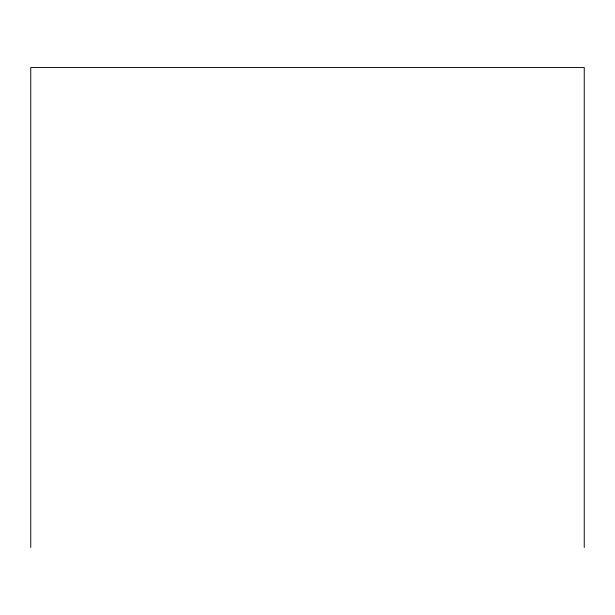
<?xml version="1.0" encoding="UTF-8"?>
<svg xmlns="http://www.w3.org/2000/svg" width="615" height="615" viewBox="0 0 615 615"><rect width="100%" height="100%" fill="white"/><g stroke="black" fill="none" stroke-linecap="round" stroke-linejoin="round"><path stroke-width="0.92" d="M584.25 547.442L584.25 67.558L30.75 67.558L30.75 547.442"/></g></svg>
